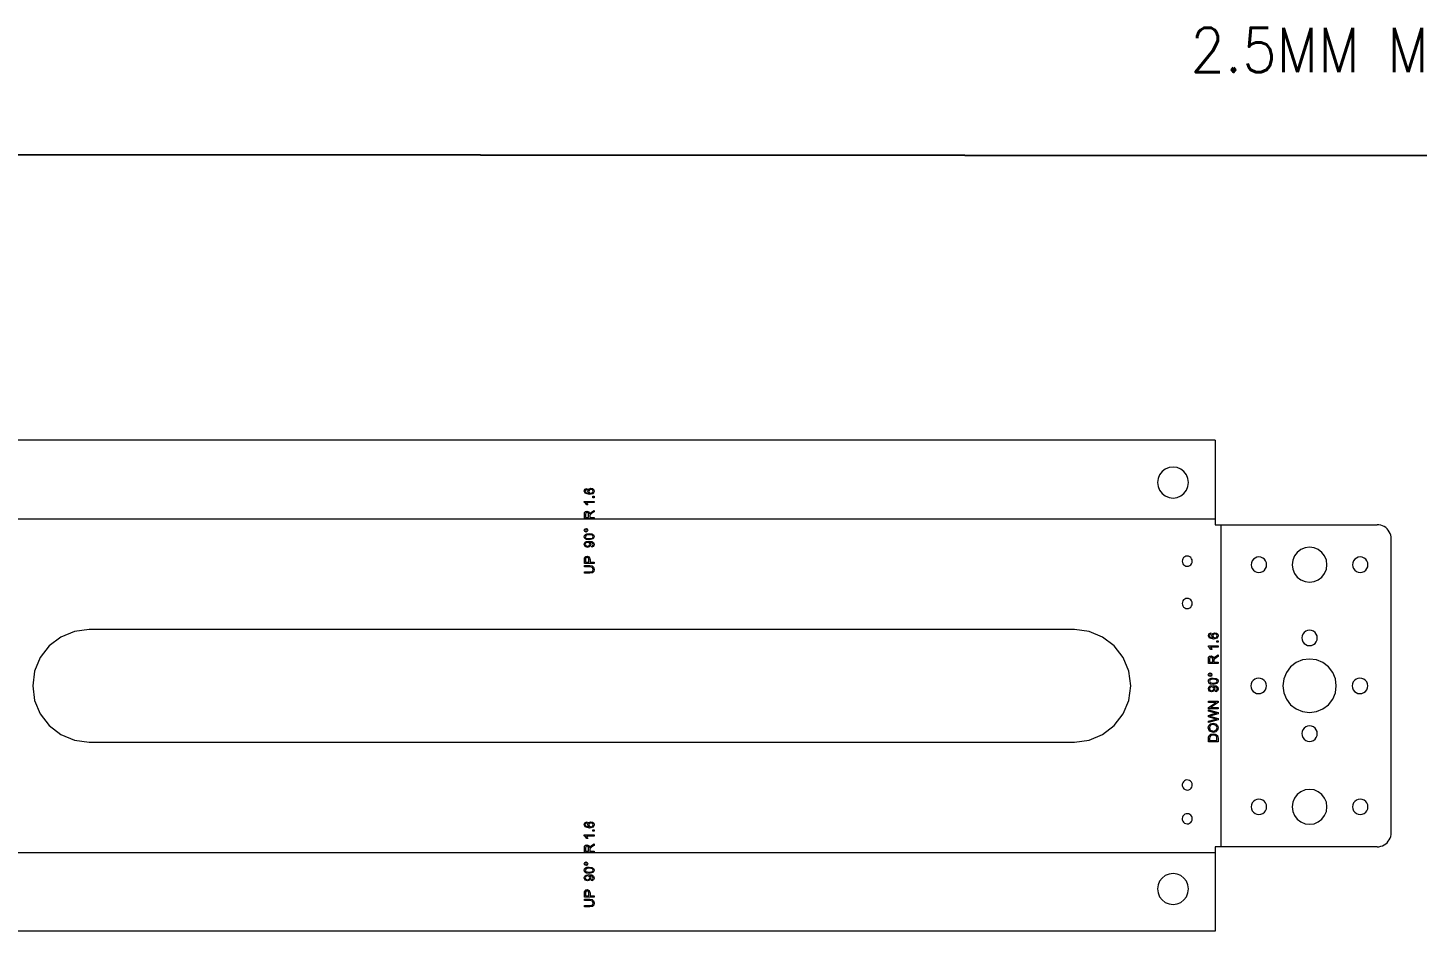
# Model space of a CAD drawing. Extents: x 0 to 2200, y 1000 to 1655.
# Drawn here: x 249.4 to 742.9, y 1324.1 to 1645 of the extents above; entities that cross this region are included whole.
import ezdxf

# ---------------------------------------------------------------- set-up
doc = ezdxf.new("R2010")
doc.units = 0
doc.layers.get('0').update_dxf_attribs({"linetype": 'CONTINUOUS', "lineweight": 25, "true_color": 0xffffff})
doc.layers.add('Layer0', color=7, linetype='BYLAYER', lineweight=5)
doc.styles.add('textstyle6', font='')
doc.styles.get('textstyle6').set_extended_font_data('Standard')

msp = doc.modelspace()

# ---------------------------------------------------------------- linework, layer by layer
msp.add_line((1438.68, 1599.21), (0, 1600))
at = {"layer": 'Layer0'}
for p, q in [((671.14, 1498.48), (221.14, 1498.48)), ((671.14, 1498.48), (671.14, 1470.54)), ((651.38, 1486.23), (650.83, 1484.9)), ((652.25, 1487.37), (651.38, 1486.23)), ((653.39, 1488.24), (652.25, 1487.37)), ((654.72, 1488.79), (653.39, 1488.24)), ((656.14, 1488.98), (654.72, 1488.79)), ((657.56, 1488.79), (656.14, 1488.98)), ((658.89, 1488.24), (657.56, 1488.79)), ((660.03, 1487.37), (658.89, 1488.24)), ((660.9, 1486.23), (660.03, 1487.37)), ((661.45, 1484.9), (660.9, 1486.23)), ((447.03, 1480.42), (447.26, 1481.09)), ((447.26, 1481.09), (447.89, 1481.4)), ((447.56, 1480.82), (447.38, 1480.4)), ((447.92, 1480.98), (447.56, 1480.82)), ((447.89, 1481.4), (447.92, 1480.98)), ((448.26, 1480.45), (448.57, 1481.16)), ((448.37, 1479.98), (448.26, 1480.45)), ((448.57, 1481.16), (449.37, 1481.46)), ((448.83, 1480.84), (448.63, 1480.36)), ((449.4, 1481.03), (448.83, 1480.84)), ((449.37, 1481.46), (449.97, 1481.32)), ((449.98, 1480.84), (449.4, 1481.03)), ((449.97, 1481.32), (450.4, 1480.94)), ((450.2, 1480.38), (449.98, 1480.84)), ((450.4, 1480.94), (450.55, 1480.38)), ((650.83, 1484.9), (650.64, 1483.48)), ((650.64, 1483.48), (650.83, 1482.06)), ((650.83, 1482.06), (651.38, 1480.73)), ((651.38, 1480.73), (652.25, 1479.59)), ((660.03, 1479.59), (660.9, 1480.73)), ((660.9, 1480.73), (661.45, 1482.06)), ((661.64, 1483.48), (661.45, 1484.9)), ((661.45, 1482.06), (661.64, 1483.48)), ((447.43, 1479.56), (447.03, 1480.42)), ((447.03, 1476.52), (447.03, 1476.79)), ((447.03, 1476.79), (450.49, 1476.79)), ((447.49, 1476.14), (447.03, 1476.52)), ((447.38, 1480.4), (447.49, 1480.04)), ((448.88, 1479.19), (447.43, 1479.56)), ((447.49, 1480.04), (447.92, 1479.73)), ((447.9, 1475.52), (447.49, 1476.14)), ((450.49, 1476.37), (447.8, 1476.37)), ((447.8, 1476.37), (448.09, 1475.97)), ((448.31, 1475.52), (447.9, 1475.52)), ((447.92, 1479.73), (448.71, 1479.61)), ((448.09, 1475.97), (448.31, 1475.52)), ((448.71, 1479.61), (448.37, 1479.98)), ((448.63, 1480.36), (448.83, 1479.87)), ((448.83, 1479.87), (449.37, 1479.68)), ((450.16, 1479.52), (448.88, 1479.19)), ((449.37, 1479.68), (449.79, 1479.77)), ((449.79, 1479.77), (450.1, 1480.03)), ((450.01, 1478.11), (450.01, 1478.59)), ((450.01, 1478.59), (450.49, 1478.59)), ((450.49, 1478.11), (450.01, 1478.11)), ((450.1, 1480.03), (450.2, 1480.38)), ((450.55, 1480.38), (450.16, 1479.52)), ((450.49, 1478.59), (450.49, 1478.11)), ((450.49, 1476.79), (450.49, 1476.37)), ((652.25, 1479.59), (653.39, 1478.72)), ((653.39, 1478.72), (654.72, 1478.17)), ((654.72, 1478.17), (656.14, 1477.98)), ((656.14, 1477.98), (657.56, 1478.17)), ((657.56, 1478.17), (658.89, 1478.72)), ((658.89, 1478.72), (660.03, 1479.59)), ((447.05, 1472.1), (447.14, 1472.8)), ((447.05, 1470.57), (447.05, 1472.1)), ((447.14, 1472.8), (447.47, 1473.18)), ((447.58, 1472.67), (447.43, 1472.11)), ((447.43, 1472.11), (447.43, 1471.03)), ((447.43, 1471.03), (448.57, 1471.03)), ((447.47, 1473.18), (447.99, 1473.32)), ((447.99, 1472.85), (447.58, 1472.67)), ((447.99, 1473.32), (448.6, 1473.08)), ((448.29, 1472.76), (447.99, 1472.85)), ((448.5, 1472.49), (448.29, 1472.76)), ((448.57, 1472), (448.5, 1472.49)), ((448.57, 1471.03), (448.57, 1472)), ((448.6, 1473.08), (448.92, 1472.35)), ((448.92, 1472.35), (449.09, 1472.63)), ((448.98, 1471.81), (448.96, 1471.55)), ((448.96, 1471.55), (448.96, 1471.03)), ((448.96, 1471.03), (450.49, 1471.03)), ((449.07, 1472.01), (448.98, 1471.81)), ((449.3, 1472.25), (449.07, 1472.01)), ((449.09, 1472.63), (449.55, 1473)), ((449.77, 1472.57), (449.3, 1472.25)), ((449.55, 1473), (450.49, 1473.6)), ((450.49, 1473.03), (449.77, 1472.57)), ((450.49, 1473.6), (450.49, 1473.03)), ((450.49, 1471.03), (450.49, 1470.57)), ((446.99, 1466.55), (447.18, 1467.01)), ((447.18, 1466.09), (446.99, 1466.55)), ((450.49, 1470.57), (447.05, 1470.57)), ((447.18, 1467.01), (447.64, 1467.2)), ((447.64, 1465.9), (447.18, 1466.09)), ((447.36, 1466.83), (447.24, 1466.55)), ((447.24, 1466.55), (447.36, 1466.27)), ((447.64, 1466.95), (447.36, 1466.83)), ((447.36, 1466.27), (447.64, 1466.15)), ((447.64, 1467.2), (448.1, 1467.01)), ((447.92, 1466.83), (447.64, 1466.95)), ((447.64, 1466.15), (447.92, 1466.27)), ((448.1, 1466.09), (447.64, 1465.9)), ((448.04, 1466.55), (447.92, 1466.83)), ((447.92, 1466.27), (448.04, 1466.55)), ((448.1, 1467.01), (448.29, 1466.55)), ((448.29, 1466.55), (448.1, 1466.09)), ((671.14, 1470.54), (671.14, 1468.5)), ((671.14, 1468.5), (673.18, 1468.5)), ((673.18, 1468.5), (728.62, 1468.5)), ((729.28, 1468.45), (728.62, 1468.5)), ((729.92, 1468.33), (729.28, 1468.45)), ((730.54, 1468.12), (729.92, 1468.33)), ((731.12, 1467.83), (730.54, 1468.12)), ((731.67, 1467.46), (731.12, 1467.83)), ((732.16, 1467.03), (731.67, 1467.46)), ((732.59, 1466.54), (732.16, 1467.03)), ((732.95, 1466), (732.59, 1466.54)), ((733.24, 1465.41), (732.95, 1466)), ((447.03, 1464.25), (447.14, 1464.73)), ((447.23, 1463.62), (447.03, 1464.25)), ((447.03, 1461.53), (447.21, 1462.15)), ((447.35, 1460.76), (447.03, 1461.53)), ((447.14, 1464.73), (447.47, 1465.08)), ((447.21, 1462.15), (447.73, 1462.57)), ((447.81, 1463.25), (447.23, 1463.62)), ((448.19, 1460.45), (447.35, 1460.76)), ((447.66, 1464.74), (447.38, 1464.24)), ((447.38, 1464.24), (447.63, 1463.78)), ((447.6, 1462.05), (447.38, 1461.58)), ((447.38, 1461.58), (447.61, 1461.09)), ((447.47, 1465.08), (447.98, 1465.29)), ((448.17, 1462.24), (447.6, 1462.05)), ((447.61, 1461.09), (448.21, 1460.88)), ((447.63, 1463.78), (448.79, 1463.56)), ((448.79, 1464.93), (447.66, 1464.74)), ((447.73, 1462.57), (448.7, 1462.71)), ((448.79, 1463.12), (447.81, 1463.25)), ((447.98, 1465.29), (448.79, 1465.37)), ((448.74, 1462.05), (448.17, 1462.24)), ((449.01, 1460.75), (448.19, 1460.45)), ((448.21, 1460.88), (448.74, 1461.08)), ((448.7, 1462.71), (449.75, 1462.57)), ((448.95, 1461.57), (448.74, 1462.05)), ((448.74, 1461.08), (448.95, 1461.57)), ((448.79, 1465.37), (449.77, 1465.24)), ((449.92, 1464.74), (448.79, 1464.93)), ((448.79, 1463.56), (449.92, 1463.76)), ((450.19, 1463.46), (448.79, 1463.12)), ((448.95, 1462.29), (448.87, 1462.29)), ((448.87, 1462.29), (449.2, 1461.94)), ((449.47, 1462.23), (448.95, 1462.29)), ((449.32, 1461.47), (449.01, 1460.75)), ((449.2, 1461.94), (449.32, 1461.47)), ((449.87, 1462.07), (449.47, 1462.23)), ((449.66, 1460.92), (450.07, 1461.12)), ((449.69, 1460.51), (449.66, 1460.92)), ((450.32, 1460.82), (449.69, 1460.51)), ((449.75, 1462.57), (450.34, 1462.14)), ((449.77, 1465.24), (450.34, 1464.87)), ((450.11, 1461.83), (449.87, 1462.07)), ((450.2, 1464.25), (449.92, 1464.74)), ((449.92, 1463.76), (450.2, 1464.25)), ((450.07, 1461.12), (450.2, 1461.49)), ((450.2, 1461.49), (450.11, 1461.83)), ((450.55, 1464.25), (450.19, 1463.46)), ((450.55, 1461.48), (450.32, 1460.82)), ((450.34, 1464.87), (450.55, 1464.25)), ((450.34, 1462.14), (450.55, 1461.48)), ((733.45, 1464.79), (733.24, 1465.41)), ((733.58, 1464.15), (733.45, 1464.79)), ((733.62, 1463.5), (733.58, 1464.15)), ((733.62, 1359.1), (733.62, 1463.5)), ((447.05, 1456.04), (447.08, 1456.57)), ((447.05, 1454.74), (447.05, 1456.04)), ((447.08, 1456.57), (447.24, 1456.99)), ((447.24, 1456.99), (447.57, 1457.27)), ((447.48, 1456.5), (447.45, 1456.08)), ((447.45, 1456.08), (447.45, 1455.2)), ((447.69, 1456.79), (447.48, 1456.5)), ((447.57, 1457.27), (448.04, 1457.37)), ((448.06, 1456.9), (447.69, 1456.79)), ((448.04, 1457.37), (448.79, 1457.09)), ((448.52, 1456.72), (448.06, 1456.9)), ((448.68, 1456.09), (448.52, 1456.72)), ((448.68, 1455.2), (448.68, 1456.09)), ((448.79, 1457.09), (449.09, 1456.08)), ((449.09, 1456.08), (449.09, 1455.2)), ((659.44, 1456), (659.38, 1455.54)), ((659.62, 1456.44), (659.44, 1456)), ((659.91, 1456.81), (659.62, 1456.44)), ((660.28, 1457.1), (659.91, 1456.81)), ((660.72, 1457.28), (660.28, 1457.1)), ((661.18, 1457.34), (660.72, 1457.28)), ((661.65, 1457.28), (661.18, 1457.34)), ((662.08, 1457.1), (661.65, 1457.28)), ((662.45, 1456.81), (662.08, 1457.1)), ((662.74, 1456.44), (662.45, 1456.81)), ((662.92, 1456), (662.74, 1456.44)), ((662.98, 1455.54), (662.92, 1456)), ((684.68, 1456.24), (684.24, 1455.67)), ((685.25, 1456.68), (684.68, 1456.24)), ((685.91, 1456.95), (685.25, 1456.68)), ((686.62, 1457.05), (685.91, 1456.95)), ((687.34, 1456.95), (686.62, 1457.05)), ((688, 1456.68), (687.34, 1456.95)), ((688.57, 1456.24), (688, 1456.68)), ((689.01, 1455.67), (688.57, 1456.24)), ((698.64, 1455.9), (698.42, 1454.3)), ((699.25, 1457.4), (698.64, 1455.9)), ((700.24, 1458.68), (699.25, 1457.4)), ((701.52, 1459.67), (700.24, 1458.68)), ((703.02, 1460.28), (701.52, 1459.67)), ((704.62, 1460.5), (703.02, 1460.28)), ((706.23, 1460.28), (704.62, 1460.5)), ((707.72, 1459.67), (706.23, 1460.28)), ((709.01, 1458.68), (707.72, 1459.67)), ((709.99, 1457.4), (709.01, 1458.68)), ((710.61, 1455.9), (709.99, 1457.4)), ((710.82, 1454.3), (710.61, 1455.9)), ((720.68, 1456.24), (720.24, 1455.67)), ((721.25, 1456.68), (720.68, 1456.24)), ((721.91, 1456.95), (721.25, 1456.68)), ((722.62, 1457.05), (721.91, 1456.95)), ((723.34, 1456.95), (722.62, 1457.05)), ((724, 1456.68), (723.34, 1456.95)), ((724.57, 1456.24), (724, 1456.68)), ((725.01, 1455.67), (724.57, 1456.24)), ((450.49, 1454.74), (447.05, 1454.74)), ((447.05, 1453.53), (447.05, 1453.99)), ((447.05, 1453.99), (449.04, 1453.99)), ((449.03, 1453.53), (447.05, 1453.53)), ((447.05, 1451.28), (447.05, 1451.73)), ((447.05, 1451.73), (449.03, 1451.73)), ((449.04, 1451.28), (447.05, 1451.28)), ((447.45, 1455.2), (448.68, 1455.2)), ((449.91, 1453.32), (449.03, 1453.53)), ((449.03, 1451.73), (449.69, 1451.82)), ((449.04, 1453.99), (449.86, 1453.87)), ((449.9, 1451.41), (449.04, 1451.28)), ((449.09, 1455.2), (450.49, 1455.2)), ((449.69, 1451.82), (450.02, 1452.1)), ((449.86, 1453.87), (450.36, 1453.44)), ((450.38, 1451.85), (449.9, 1451.41)), ((450.14, 1452.6), (449.91, 1453.32)), ((450.02, 1452.1), (450.14, 1452.6)), ((450.36, 1453.44), (450.55, 1452.64)), ((450.55, 1452.64), (450.38, 1451.85)), ((450.49, 1455.2), (450.49, 1454.74)), ((659.38, 1455.54), (659.44, 1455.07)), ((659.44, 1455.07), (659.62, 1454.64)), ((659.62, 1454.64), (659.91, 1454.27)), ((659.91, 1454.27), (660.28, 1453.98)), ((660.28, 1453.98), (660.72, 1453.8)), ((660.72, 1453.8), (661.18, 1453.74)), ((661.18, 1453.74), (661.65, 1453.8)), ((661.65, 1453.8), (662.08, 1453.98)), ((662.08, 1453.98), (662.45, 1454.27)), ((662.45, 1454.27), (662.74, 1454.64)), ((662.74, 1454.64), (662.92, 1455.07)), ((662.92, 1455.07), (662.98, 1455.54)), ((683.97, 1455.01), (683.87, 1454.3)), ((683.87, 1454.3), (683.97, 1453.58)), ((684.24, 1455.67), (683.97, 1455.01)), ((683.97, 1453.58), (684.24, 1452.92)), ((684.24, 1452.92), (684.68, 1452.35)), ((684.68, 1452.35), (685.25, 1451.91)), ((685.25, 1451.91), (685.91, 1451.64)), ((685.91, 1451.64), (686.62, 1451.55)), ((686.62, 1451.55), (687.34, 1451.64)), ((687.34, 1451.64), (688, 1451.91)), ((688, 1451.91), (688.57, 1452.35)), ((688.57, 1452.35), (689.01, 1452.92)), ((689.28, 1455.01), (689.01, 1455.67)), ((689.01, 1452.92), (689.28, 1453.58)), ((689.37, 1454.3), (689.28, 1455.01)), ((689.28, 1453.58), (689.37, 1454.3)), ((698.42, 1454.3), (698.64, 1452.69)), ((698.64, 1452.69), (699.25, 1451.2)), ((699.25, 1451.2), (700.24, 1449.91)), ((709.01, 1449.91), (709.99, 1451.2)), ((709.99, 1451.2), (710.61, 1452.69)), ((710.61, 1452.69), (710.82, 1454.3)), ((719.97, 1455.01), (719.87, 1454.3)), ((719.87, 1454.3), (719.97, 1453.58)), ((720.24, 1455.67), (719.97, 1455.01)), ((719.97, 1453.58), (720.24, 1452.92)), ((720.24, 1452.92), (720.68, 1452.35)), ((720.68, 1452.35), (721.25, 1451.91)), ((721.25, 1451.91), (721.91, 1451.64)), ((721.91, 1451.64), (722.62, 1451.55)), ((722.62, 1451.55), (723.34, 1451.64)), ((723.34, 1451.64), (724, 1451.91)), ((724, 1451.91), (724.57, 1452.35)), ((724.57, 1452.35), (725.01, 1452.92)), ((725.28, 1455.01), (725.01, 1455.67)), ((725.01, 1452.92), (725.28, 1453.58)), ((725.37, 1454.3), (725.28, 1455.01)), ((725.28, 1453.58), (725.37, 1454.3)), ((700.24, 1449.91), (701.52, 1448.93)), ((701.52, 1448.93), (703.02, 1448.31)), ((703.02, 1448.31), (704.62, 1448.1)), ((704.62, 1448.1), (706.23, 1448.31)), ((706.23, 1448.31), (707.72, 1448.93)), ((707.72, 1448.93), (709.01, 1449.91)), ((659.44, 1441), (659.38, 1440.54)), ((659.62, 1441.44), (659.44, 1441)), ((659.91, 1441.81), (659.62, 1441.44)), ((660.28, 1442.1), (659.91, 1441.81)), ((660.72, 1442.28), (660.28, 1442.1)), ((661.18, 1442.34), (660.72, 1442.28)), ((661.65, 1442.28), (661.18, 1442.34)), ((662.08, 1442.1), (661.65, 1442.28)), ((662.45, 1441.81), (662.08, 1442.1)), ((662.74, 1441.44), (662.45, 1441.81)), ((662.92, 1441), (662.74, 1441.44)), ((662.98, 1440.54), (662.92, 1441)), ((659.38, 1440.54), (659.44, 1440.07)), ((659.44, 1440.07), (659.62, 1439.64)), ((659.62, 1439.64), (659.91, 1439.27)), ((659.91, 1439.27), (660.28, 1438.98)), ((660.28, 1438.98), (660.72, 1438.8)), ((660.72, 1438.8), (661.18, 1438.74)), ((661.18, 1438.74), (661.65, 1438.8)), ((661.65, 1438.8), (662.08, 1438.98)), ((662.08, 1438.98), (662.45, 1439.27)), ((662.45, 1439.27), (662.74, 1439.64)), ((662.74, 1439.64), (662.92, 1440.07)), ((662.92, 1440.07), (662.98, 1440.54)), ((271.14, 1431.3), (265.96, 1430.61)), ((621.14, 1431.3), (271.14, 1431.3)), ((626.32, 1430.61), (621.14, 1431.3)), ((261.14, 1428.62), (257, 1425.44)), ((265.96, 1430.61), (261.14, 1428.62)), ((631.14, 1428.62), (626.32, 1430.61)), ((635.28, 1425.44), (631.14, 1428.62)), ((668.68, 1429.09), (668.91, 1429.75)), ((669.08, 1428.22), (668.68, 1429.09)), ((668.91, 1429.75), (669.54, 1430.06)), ((669.21, 1429.48), (669.03, 1429.06)), ((669.03, 1429.06), (669.14, 1428.71)), ((670.53, 1427.85), (669.08, 1428.22)), ((669.14, 1428.71), (669.57, 1428.39)), ((669.57, 1429.64), (669.21, 1429.48)), ((669.54, 1430.06), (669.57, 1429.64)), ((669.57, 1428.39), (670.36, 1428.27)), ((669.91, 1429.11), (670.22, 1429.83)), ((670.02, 1428.64), (669.91, 1429.11)), ((670.36, 1428.27), (670.02, 1428.64)), ((670.22, 1429.83), (671.02, 1430.12)), ((670.48, 1429.5), (670.28, 1429.02)), ((670.28, 1429.02), (670.48, 1428.54)), ((671.05, 1429.69), (670.48, 1429.5)), ((670.48, 1428.54), (671.02, 1428.34)), ((671.81, 1428.18), (670.53, 1427.85)), ((671.02, 1430.12), (671.62, 1429.98)), ((671.02, 1428.34), (671.44, 1428.43)), ((671.63, 1429.5), (671.05, 1429.69)), ((671.44, 1428.43), (671.75, 1428.69)), ((671.62, 1429.98), (672.05, 1429.6)), ((671.85, 1429.04), (671.63, 1429.5)), ((671.66, 1426.77), (671.66, 1427.25)), ((671.66, 1427.25), (672.14, 1427.25)), ((672.14, 1426.77), (671.66, 1426.77)), ((671.75, 1428.69), (671.85, 1429.04)), ((672.2, 1429.05), (671.81, 1428.18)), ((672.05, 1429.6), (672.2, 1429.05)), ((672.14, 1427.25), (672.14, 1426.77)), ((701.97, 1429.01), (701.87, 1428.3)), ((701.87, 1428.3), (701.97, 1427.58)), ((702.24, 1429.67), (701.97, 1429.01)), ((701.97, 1427.58), (702.24, 1426.92)), ((702.68, 1430.24), (702.24, 1429.67)), ((702.24, 1426.92), (702.68, 1426.35)), ((703.25, 1430.68), (702.68, 1430.24)), ((702.68, 1426.35), (703.25, 1425.91)), ((703.91, 1430.95), (703.25, 1430.68)), ((704.62, 1431.05), (703.91, 1430.95)), ((705.34, 1430.95), (704.62, 1431.05)), ((706, 1430.68), (705.34, 1430.95)), ((706.57, 1430.24), (706, 1430.68)), ((706, 1425.91), (706.57, 1426.35)), ((707.01, 1429.67), (706.57, 1430.24)), ((706.57, 1426.35), (707.01, 1426.92)), ((707.28, 1429.01), (707.01, 1429.67)), ((707.01, 1426.92), (707.28, 1427.58)), ((707.37, 1428.3), (707.28, 1429.01)), ((707.28, 1427.58), (707.37, 1428.3)), ((253.82, 1421.3), (251.82, 1416.47)), ((257, 1425.44), (253.82, 1421.3)), ((638.46, 1421.3), (635.28, 1425.44)), ((640.46, 1416.47), (638.46, 1421.3)), ((668.68, 1425.18), (668.68, 1425.45)), ((668.68, 1425.45), (672.14, 1425.45)), ((669.14, 1424.8), (668.68, 1425.18)), ((668.7, 1420.76), (668.79, 1421.46)), ((668.79, 1421.46), (669.12, 1421.84)), ((669.23, 1421.34), (669.08, 1420.78)), ((669.12, 1421.84), (669.64, 1421.98)), ((669.55, 1424.18), (669.14, 1424.8)), ((669.64, 1421.51), (669.23, 1421.34)), ((672.14, 1425.03), (669.45, 1425.03)), ((669.45, 1425.03), (669.74, 1424.63)), ((669.96, 1424.18), (669.55, 1424.18)), ((669.64, 1421.98), (670.25, 1421.74)), ((669.95, 1421.42), (669.64, 1421.51)), ((669.74, 1424.63), (669.96, 1424.18)), ((670.15, 1421.15), (669.95, 1421.42)), ((670.25, 1421.74), (670.57, 1421.01)), ((670.57, 1421.01), (670.74, 1421.29)), ((670.74, 1421.29), (671.2, 1421.67)), ((671.42, 1421.24), (670.95, 1420.91)), ((671.2, 1421.67), (672.14, 1422.26)), ((672.14, 1421.69), (671.42, 1421.24)), ((672.14, 1425.45), (672.14, 1425.03)), ((672.14, 1422.26), (672.14, 1421.69)), ((703.25, 1425.91), (703.91, 1425.64)), ((703.91, 1425.64), (704.62, 1425.55)), ((704.62, 1425.55), (705.34, 1425.64)), ((705.34, 1425.64), (706, 1425.91)), ((251.82, 1416.47), (251.14, 1411.3)), ((641.14, 1411.3), (640.46, 1416.47)), ((668.7, 1419.23), (668.7, 1420.76)), ((672.14, 1419.23), (668.7, 1419.23)), ((669.08, 1420.78), (669.08, 1419.69)), ((669.08, 1419.69), (670.22, 1419.69)), ((670.22, 1420.67), (670.15, 1421.15)), ((670.22, 1419.69), (670.22, 1420.67)), ((670.63, 1420.47), (670.61, 1420.21)), ((670.61, 1420.21), (670.61, 1419.69)), ((670.61, 1419.69), (672.14, 1419.69)), ((670.72, 1420.68), (670.63, 1420.47)), ((670.95, 1420.91), (670.72, 1420.68)), ((672.14, 1419.69), (672.14, 1419.23)), ((697.91, 1418.01), (696.4, 1416.05)), ((699.87, 1419.52), (697.91, 1418.01)), ((702.17, 1420.47), (699.87, 1419.52)), ((704.62, 1420.8), (702.17, 1420.47)), ((707.08, 1420.47), (704.62, 1420.8)), ((709.37, 1419.52), (707.08, 1420.47)), ((711.34, 1418.01), (709.37, 1419.52)), ((712.85, 1416.05), (711.34, 1418.01)), ((668.64, 1415.21), (668.83, 1415.67)), ((668.83, 1414.75), (668.64, 1415.21)), ((668.68, 1412.91), (668.79, 1413.39)), ((668.89, 1412.28), (668.68, 1412.91)), ((668.79, 1413.39), (669.12, 1413.74)), ((668.83, 1415.67), (669.29, 1415.86)), ((669.29, 1414.56), (668.83, 1414.75)), ((669.01, 1415.49), (668.89, 1415.21)), ((668.89, 1415.21), (669.01, 1414.93)), ((669.46, 1411.91), (668.89, 1412.28)), ((669.29, 1415.61), (669.01, 1415.49)), ((669.01, 1414.93), (669.29, 1414.82)), ((669.31, 1413.4), (669.03, 1412.9)), ((669.03, 1412.9), (669.28, 1412.44)), ((669.12, 1413.74), (669.63, 1413.95)), ((669.28, 1412.44), (670.44, 1412.22)), ((669.29, 1415.86), (669.75, 1415.67)), ((669.57, 1415.49), (669.29, 1415.61)), ((669.29, 1414.82), (669.57, 1414.93)), ((669.75, 1414.75), (669.29, 1414.56)), ((670.44, 1413.59), (669.31, 1413.4)), ((669.38, 1411.23), (670.35, 1411.37)), ((670.44, 1411.78), (669.46, 1411.91)), ((669.69, 1415.21), (669.57, 1415.49)), ((669.57, 1414.93), (669.69, 1415.21)), ((669.63, 1413.95), (670.44, 1414.03)), ((669.75, 1415.67), (669.94, 1415.21)), ((669.94, 1415.21), (669.75, 1414.75)), ((670.35, 1411.37), (671.4, 1411.23)), ((670.44, 1414.03), (671.42, 1413.9)), ((671.57, 1413.4), (670.44, 1413.59)), ((670.44, 1412.22), (671.57, 1412.42)), ((671.84, 1412.13), (670.44, 1411.78)), ((671.42, 1413.9), (671.99, 1413.53)), ((671.85, 1412.91), (671.57, 1413.4)), ((671.57, 1412.42), (671.85, 1412.91)), ((672.2, 1412.91), (671.84, 1412.13)), ((671.99, 1413.53), (672.2, 1412.91)), ((683.88, 1411.97), (683.78, 1411.26)), ((684.15, 1412.64), (683.88, 1411.97)), ((684.59, 1413.21), (684.15, 1412.64)), ((685.16, 1413.64), (684.59, 1413.21)), ((685.82, 1413.92), (685.16, 1413.64)), ((686.53, 1414.01), (685.82, 1413.92)), ((687.25, 1413.92), (686.53, 1414.01)), ((687.91, 1413.64), (687.25, 1413.92)), ((688.48, 1413.21), (687.91, 1413.64)), ((688.92, 1412.64), (688.48, 1413.21)), ((689.19, 1411.97), (688.92, 1412.64)), ((689.28, 1411.26), (689.19, 1411.97)), ((695.45, 1413.75), (695.12, 1411.3)), ((696.4, 1416.05), (695.45, 1413.75)), ((713.8, 1413.75), (712.85, 1416.05)), ((714.12, 1411.3), (713.8, 1413.75)), ((719.88, 1411.97), (719.78, 1411.26)), ((720.15, 1412.64), (719.88, 1411.97)), ((720.59, 1413.21), (720.15, 1412.64)), ((721.16, 1413.64), (720.59, 1413.21)), ((721.82, 1413.92), (721.16, 1413.64)), ((722.53, 1414.01), (721.82, 1413.92)), ((723.25, 1413.92), (722.53, 1414.01)), ((723.91, 1413.64), (723.25, 1413.92)), ((724.48, 1413.21), (723.91, 1413.64)), ((724.92, 1412.64), (724.48, 1413.21)), ((725.19, 1411.97), (724.92, 1412.64)), ((725.28, 1411.26), (725.19, 1411.97)), ((251.14, 1411.3), (251.82, 1406.12)), ((640.46, 1406.12), (641.14, 1411.3)), ((668.68, 1410.19), (668.86, 1410.81)), ((669, 1409.42), (668.68, 1410.19)), ((668.86, 1410.81), (669.38, 1411.23)), ((669.85, 1409.11), (669, 1409.42)), ((669.25, 1410.71), (669.03, 1410.24)), ((669.03, 1410.24), (669.26, 1409.75)), ((669.82, 1410.9), (669.25, 1410.71)), ((669.26, 1409.75), (669.86, 1409.55)), ((670.39, 1410.72), (669.82, 1410.9)), ((670.66, 1409.41), (669.85, 1409.11)), ((669.86, 1409.55), (670.39, 1409.74)), ((670.6, 1410.23), (670.39, 1410.72)), ((670.39, 1409.74), (670.6, 1410.23)), ((670.6, 1410.95), (670.52, 1410.95)), ((670.52, 1410.95), (670.85, 1410.61)), ((671.12, 1410.89), (670.6, 1410.95)), ((670.97, 1410.13), (670.66, 1409.41)), ((670.85, 1410.61), (670.97, 1410.13)), ((671.52, 1410.73), (671.12, 1410.89)), ((671.31, 1409.58), (671.72, 1409.78)), ((671.34, 1409.17), (671.31, 1409.58)), ((671.97, 1409.48), (671.34, 1409.17)), ((671.4, 1411.23), (671.99, 1410.8)), ((671.76, 1410.49), (671.52, 1410.73)), ((671.72, 1409.78), (671.85, 1410.15)), ((671.85, 1410.15), (671.76, 1410.49)), ((672.2, 1410.14), (671.97, 1409.48)), ((671.99, 1410.8), (672.2, 1410.14)), ((683.78, 1411.26), (683.88, 1410.55)), ((683.88, 1410.55), (684.15, 1409.89)), ((684.15, 1409.89), (684.59, 1409.32)), ((684.59, 1409.32), (685.16, 1408.88)), ((685.16, 1408.88), (685.82, 1408.61)), ((685.82, 1408.61), (686.53, 1408.51)), ((686.53, 1408.51), (687.25, 1408.61)), ((687.25, 1408.61), (687.91, 1408.88)), ((687.91, 1408.88), (688.48, 1409.32)), ((688.48, 1409.32), (688.92, 1409.89)), ((688.92, 1409.89), (689.19, 1410.55)), ((689.19, 1410.55), (689.28, 1411.26)), ((695.12, 1411.3), (695.45, 1408.84)), ((695.45, 1408.84), (696.4, 1406.55)), ((696.4, 1406.55), (697.91, 1404.58)), ((711.34, 1404.58), (712.85, 1406.55)), ((712.85, 1406.55), (713.8, 1408.84)), ((713.8, 1408.84), (714.12, 1411.3)), ((719.78, 1411.26), (719.88, 1410.55)), ((719.88, 1410.55), (720.15, 1409.89)), ((720.15, 1409.89), (720.59, 1409.32)), ((720.59, 1409.32), (721.16, 1408.88)), ((721.16, 1408.88), (721.82, 1408.61)), ((721.82, 1408.61), (722.53, 1408.51)), ((722.53, 1408.51), (723.25, 1408.61)), ((723.25, 1408.61), (723.91, 1408.88)), ((723.91, 1408.88), (724.48, 1409.32)), ((724.48, 1409.32), (724.92, 1409.89)), ((724.92, 1409.89), (725.19, 1410.55)), ((725.19, 1410.55), (725.28, 1411.26)), ((251.82, 1406.12), (253.82, 1401.3)), ((638.46, 1401.3), (640.46, 1406.12)), ((668.7, 1405.41), (668.7, 1405.85)), ((668.7, 1405.85), (672.14, 1405.85)), ((668.7, 1403.6), (671.4, 1405.41)), ((671.4, 1405.41), (668.7, 1405.41)), ((668.7, 1403.13), (668.7, 1403.6)), ((672.14, 1403.13), (668.7, 1403.13)), ((668.7, 1402.26), (668.7, 1402.71)), ((668.7, 1402.71), (672.14, 1401.77)), ((670.91, 1401.72), (668.7, 1402.26)), ((672.14, 1405.38), (669.43, 1403.57)), ((669.43, 1403.57), (672.14, 1403.57)), ((670.44, 1401.28), (671.66, 1401.55)), ((671.66, 1401.55), (670.91, 1401.72)), ((672.14, 1405.85), (672.14, 1405.38)), ((672.14, 1403.57), (672.14, 1403.13)), ((672.14, 1401.77), (672.14, 1401.33)), ((697.91, 1404.58), (699.87, 1403.07)), ((699.87, 1403.07), (702.17, 1402.12)), ((702.17, 1402.12), (704.62, 1401.8)), ((704.62, 1401.8), (707.08, 1402.12)), ((707.08, 1402.12), (709.37, 1403.07)), ((709.37, 1403.07), (711.34, 1404.58)), ((253.82, 1401.3), (257, 1397.15)), ((257, 1397.15), (261.14, 1393.98)), ((631.14, 1393.98), (635.28, 1397.15)), ((635.28, 1397.15), (638.46, 1401.3)), ((668.64, 1396.37), (668.86, 1397.23)), ((668.7, 1400.78), (670.44, 1401.28)), ((668.7, 1400.24), (668.7, 1400.78)), ((671.02, 1399.58), (668.7, 1400.24)), ((668.7, 1398.76), (670.95, 1399.28)), ((672.14, 1399.2), (668.7, 1398.29)), ((668.7, 1398.29), (668.7, 1398.76)), ((668.86, 1397.23), (669.5, 1397.81)), ((669.2, 1396.99), (669.03, 1396.37)), ((669.52, 1400.61), (669.11, 1400.5)), ((669.11, 1400.5), (669.52, 1400.4)), ((669.69, 1397.4), (669.2, 1396.99)), ((669.5, 1397.81), (670.42, 1398.01)), ((672.14, 1401.33), (669.52, 1400.61)), ((669.52, 1400.4), (672.14, 1399.67)), ((670.42, 1397.55), (669.69, 1397.4)), ((670.42, 1398.01), (671.36, 1397.8)), ((671.45, 1397.21), (670.42, 1397.55)), ((670.95, 1399.28), (671.66, 1399.43)), ((671.66, 1399.43), (671.02, 1399.58)), ((671.36, 1397.8), (671.98, 1397.21)), ((671.81, 1396.37), (671.45, 1397.21)), ((671.98, 1397.21), (672.2, 1396.37)), ((672.14, 1399.67), (672.14, 1399.2)), ((703.25, 1396.68), (702.68, 1396.24)), ((703.91, 1396.95), (703.25, 1396.68)), ((704.62, 1397.05), (703.91, 1396.95)), ((705.34, 1396.95), (704.62, 1397.05)), ((706, 1396.68), (705.34, 1396.95)), ((706.57, 1396.24), (706, 1396.68)), ((261.14, 1393.98), (265.96, 1391.98)), ((265.96, 1391.98), (271.14, 1391.3)), ((621.14, 1391.3), (626.32, 1391.98)), ((626.32, 1391.98), (631.14, 1393.98)), ((669.12, 1395.18), (668.64, 1396.37)), ((668.7, 1392.58), (668.75, 1393.19)), ((668.7, 1391.39), (668.7, 1392.58)), ((668.75, 1393.19), (668.99, 1393.69)), ((668.99, 1393.69), (669.58, 1394.1)), ((669.03, 1396.37), (669.36, 1395.54)), ((669.17, 1393.16), (669.1, 1392.57)), ((669.1, 1392.57), (669.1, 1391.85)), ((669.1, 1391.85), (671.73, 1391.85)), ((670.46, 1394.72), (669.12, 1395.18)), ((669.56, 1393.59), (669.17, 1393.16)), ((669.36, 1395.54), (670.47, 1395.19)), ((670.39, 1393.77), (669.56, 1393.59)), ((669.58, 1394.1), (670.4, 1394.24)), ((671.06, 1393.68), (670.39, 1393.77)), ((670.4, 1394.24), (671.09, 1394.14)), ((671.32, 1394.92), (670.46, 1394.72)), ((670.47, 1395.19), (671.45, 1395.53)), ((671.49, 1393.42), (671.06, 1393.68)), ((671.09, 1394.14), (671.6, 1393.91)), ((671.96, 1395.5), (671.32, 1394.92)), ((671.45, 1395.53), (671.81, 1396.37)), ((671.67, 1393.11), (671.49, 1393.42)), ((671.6, 1393.91), (671.91, 1393.6)), ((671.73, 1392.58), (671.67, 1393.11)), ((671.73, 1391.85), (671.73, 1392.58)), ((671.91, 1393.6), (672.08, 1393.19)), ((672.2, 1396.37), (671.96, 1395.5)), ((672.08, 1393.19), (672.14, 1392.63)), ((672.14, 1392.63), (672.14, 1391.39)), ((701.97, 1395.01), (701.87, 1394.3)), ((701.87, 1394.3), (701.97, 1393.58)), ((702.24, 1395.67), (701.97, 1395.01)), ((701.97, 1393.58), (702.24, 1392.92)), ((702.68, 1396.24), (702.24, 1395.67)), ((702.24, 1392.92), (702.68, 1392.35)), ((702.68, 1392.35), (703.25, 1391.91)), ((703.25, 1391.91), (703.91, 1391.64)), ((703.91, 1391.64), (704.62, 1391.55)), ((704.62, 1391.55), (705.34, 1391.64)), ((705.34, 1391.64), (706, 1391.91)), ((706, 1391.91), (706.57, 1392.35)), ((707.01, 1395.67), (706.57, 1396.24)), ((706.57, 1392.35), (707.01, 1392.92)), ((707.28, 1395.01), (707.01, 1395.67)), ((707.01, 1392.92), (707.28, 1393.58)), ((707.37, 1394.3), (707.28, 1395.01)), ((707.28, 1393.58), (707.37, 1394.3)), ((271.14, 1391.3), (621.14, 1391.3)), ((672.14, 1391.39), (668.7, 1391.39)), ((659.56, 1376.84), (659.42, 1376.4)), ((659.82, 1377.23), (659.56, 1376.84)), ((660.17, 1377.55), (659.82, 1377.23)), ((660.59, 1377.76), (660.17, 1377.55)), ((661.06, 1377.85), (660.59, 1377.76)), ((661.52, 1377.82), (661.06, 1377.85)), ((661.97, 1377.67), (661.52, 1377.82)), ((662.36, 1377.41), (661.97, 1377.67)), ((662.67, 1377.06), (662.36, 1377.41)), ((662.88, 1376.64), (662.67, 1377.06)), ((659.42, 1376.4), (659.39, 1375.93)), ((659.39, 1375.93), (659.48, 1375.47)), ((659.48, 1375.47), (659.69, 1375.05)), ((659.69, 1375.05), (660, 1374.69)), ((660, 1374.69), (660.39, 1374.44)), ((660.39, 1374.44), (660.84, 1374.29)), ((660.84, 1374.29), (661.31, 1374.26)), ((661.31, 1374.26), (661.77, 1374.35)), ((661.77, 1374.35), (662.19, 1374.56)), ((662.19, 1374.56), (662.54, 1374.87)), ((662.54, 1374.87), (662.8, 1375.27)), ((662.8, 1375.27), (662.95, 1375.71)), ((662.98, 1376.18), (662.88, 1376.64)), ((662.95, 1375.71), (662.98, 1376.18)), ((700.24, 1372.68), (699.25, 1371.4)), ((701.52, 1373.67), (700.24, 1372.68)), ((703.02, 1374.28), (701.52, 1373.67)), ((704.62, 1374.5), (703.02, 1374.28)), ((706.23, 1374.28), (704.62, 1374.5)), ((707.72, 1373.67), (706.23, 1374.28)), ((709.01, 1372.68), (707.72, 1373.67)), ((709.99, 1371.4), (709.01, 1372.68)), ((683.97, 1369.01), (683.87, 1368.3)), ((683.87, 1368.3), (683.97, 1367.58)), ((684.24, 1369.67), (683.97, 1369.01)), ((683.97, 1367.58), (684.24, 1366.92)), ((684.68, 1370.24), (684.24, 1369.67)), ((685.25, 1370.68), (684.68, 1370.24)), ((685.91, 1370.95), (685.25, 1370.68)), ((686.62, 1371.05), (685.91, 1370.95)), ((687.34, 1370.95), (686.62, 1371.05)), ((688, 1370.68), (687.34, 1370.95)), ((688.57, 1370.24), (688, 1370.68)), ((689.01, 1369.67), (688.57, 1370.24)), ((689.28, 1369.01), (689.01, 1369.67)), ((689.01, 1366.92), (689.28, 1367.58)), ((689.37, 1368.3), (689.28, 1369.01)), ((689.28, 1367.58), (689.37, 1368.3)), ((698.64, 1369.9), (698.42, 1368.3)), ((698.42, 1368.3), (698.64, 1366.69)), ((699.25, 1371.4), (698.64, 1369.9)), ((710.61, 1369.9), (709.99, 1371.4)), ((710.82, 1368.3), (710.61, 1369.9)), ((710.61, 1366.69), (710.82, 1368.3)), ((719.97, 1369.01), (719.87, 1368.3)), ((719.87, 1368.3), (719.97, 1367.58)), ((720.24, 1369.67), (719.97, 1369.01)), ((719.97, 1367.58), (720.24, 1366.92)), ((720.68, 1370.24), (720.24, 1369.67)), ((721.25, 1370.68), (720.68, 1370.24)), ((721.91, 1370.95), (721.25, 1370.68)), ((722.62, 1371.05), (721.91, 1370.95)), ((723.34, 1370.95), (722.62, 1371.05)), ((724, 1370.68), (723.34, 1370.95)), ((724.57, 1370.24), (724, 1370.68)), ((725.01, 1369.67), (724.57, 1370.24)), ((725.28, 1369.01), (725.01, 1369.67)), ((725.01, 1366.92), (725.28, 1367.58)), ((725.37, 1368.3), (725.28, 1369.01)), ((725.28, 1367.58), (725.37, 1368.3)), ((447.03, 1361.94), (447.26, 1362.61)), ((447.26, 1362.61), (447.89, 1362.92)), ((447.56, 1362.34), (447.38, 1361.91)), ((447.92, 1362.5), (447.56, 1362.34)), ((447.89, 1362.92), (447.92, 1362.5)), ((448.26, 1361.96), (448.57, 1362.68)), ((448.57, 1362.68), (449.37, 1362.98)), ((448.83, 1362.36), (448.63, 1361.88)), ((449.4, 1362.55), (448.83, 1362.36)), ((449.37, 1362.98), (449.97, 1362.84)), ((449.98, 1362.35), (449.4, 1362.55)), ((449.97, 1362.84), (450.4, 1362.45)), ((450.2, 1361.89), (449.98, 1362.35)), ((450.4, 1362.45), (450.55, 1361.9)), ((659.46, 1364.59), (659.38, 1364.12)), ((659.38, 1364.12), (659.43, 1363.66)), ((659.43, 1363.66), (659.59, 1363.22)), ((659.66, 1365.01), (659.46, 1364.59)), ((659.59, 1363.22), (659.86, 1362.83)), ((659.96, 1365.38), (659.66, 1365.01)), ((659.86, 1362.83), (660.22, 1362.53)), ((660.34, 1365.65), (659.96, 1365.38)), ((660.22, 1362.53), (660.65, 1362.33)), ((660.79, 1365.81), (660.34, 1365.65)), ((660.65, 1362.33), (661.11, 1362.26)), ((661.25, 1365.85), (660.79, 1365.81)), ((661.11, 1362.26), (661.58, 1362.3)), ((661.72, 1365.77), (661.25, 1365.85)), ((661.58, 1362.3), (662.02, 1362.46)), ((662.14, 1365.58), (661.72, 1365.77)), ((662.02, 1362.46), (662.4, 1362.73)), ((662.5, 1365.28), (662.14, 1365.58)), ((662.4, 1362.73), (662.7, 1363.09)), ((662.78, 1364.89), (662.5, 1365.28)), ((662.7, 1363.09), (662.9, 1363.52)), ((662.94, 1364.45), (662.78, 1364.89)), ((662.9, 1363.52), (662.98, 1363.98)), ((662.98, 1363.98), (662.94, 1364.45)), ((684.24, 1366.92), (684.68, 1366.35)), ((684.68, 1366.35), (685.25, 1365.91)), ((685.25, 1365.91), (685.91, 1365.64)), ((685.91, 1365.64), (686.62, 1365.55)), ((686.62, 1365.55), (687.34, 1365.64)), ((687.34, 1365.64), (688, 1365.91)), ((688, 1365.91), (688.57, 1366.35)), ((688.57, 1366.35), (689.01, 1366.92)), ((698.64, 1366.69), (699.25, 1365.2)), ((699.25, 1365.2), (700.24, 1363.91)), ((700.24, 1363.91), (701.52, 1362.93)), ((701.52, 1362.93), (703.02, 1362.31)), ((703.02, 1362.31), (704.62, 1362.1)), ((704.62, 1362.1), (706.23, 1362.31)), ((706.23, 1362.31), (707.72, 1362.93)), ((707.72, 1362.93), (709.01, 1363.91)), ((709.01, 1363.91), (709.99, 1365.2)), ((709.99, 1365.2), (710.61, 1366.69)), ((720.24, 1366.92), (720.68, 1366.35)), ((720.68, 1366.35), (721.25, 1365.91)), ((721.25, 1365.91), (721.91, 1365.64)), ((721.91, 1365.64), (722.62, 1365.55)), ((722.62, 1365.55), (723.34, 1365.64)), ((723.34, 1365.64), (724, 1365.91)), ((724, 1365.91), (724.57, 1366.35)), ((724.57, 1366.35), (725.01, 1366.92)), ((447.43, 1361.07), (447.03, 1361.94)), ((447.03, 1358.03), (447.03, 1358.31)), ((447.03, 1358.31), (450.49, 1358.31)), ((447.49, 1357.66), (447.03, 1358.03)), ((447.38, 1361.91), (447.49, 1361.56)), ((448.88, 1360.71), (447.43, 1361.07)), ((447.49, 1361.56), (447.92, 1361.25)), ((447.9, 1357.04), (447.49, 1357.66)), ((450.49, 1357.88), (447.8, 1357.88)), ((447.8, 1357.88), (448.09, 1357.48)), ((447.92, 1361.25), (448.71, 1361.13)), ((448.09, 1357.48), (448.31, 1357.04)), ((448.37, 1361.5), (448.26, 1361.96)), ((448.71, 1361.13), (448.37, 1361.5)), ((448.63, 1361.88), (448.83, 1361.39)), ((448.83, 1361.39), (449.37, 1361.19)), ((450.16, 1361.04), (448.88, 1360.71)), ((449.37, 1361.19), (449.79, 1361.28)), ((449.79, 1361.28), (450.1, 1361.54)), ((450.01, 1359.63), (450.01, 1360.11)), ((450.01, 1360.11), (450.49, 1360.11)), ((450.49, 1359.63), (450.01, 1359.63)), ((450.1, 1361.54), (450.2, 1361.89)), ((450.55, 1361.9), (450.16, 1361.04)), ((450.49, 1360.11), (450.49, 1359.63)), ((450.49, 1358.31), (450.49, 1357.88)), ((732.95, 1356.6), (733.24, 1357.18)), ((733.24, 1357.18), (733.45, 1357.8)), ((733.45, 1357.8), (733.58, 1358.44)), ((733.58, 1358.44), (733.62, 1359.1)), ((447.05, 1353.61), (447.14, 1354.31)), ((447.05, 1352.09), (447.05, 1353.61)), ((447.14, 1354.31), (447.47, 1354.69)), ((447.58, 1354.19), (447.43, 1353.63)), ((447.43, 1353.63), (447.43, 1352.54)), ((447.43, 1352.54), (448.57, 1352.54)), ((447.47, 1354.69), (447.99, 1354.84)), ((447.99, 1354.37), (447.58, 1354.19)), ((448.31, 1357.04), (447.9, 1357.04)), ((447.99, 1354.84), (448.6, 1354.6)), ((448.29, 1354.28), (447.99, 1354.37)), ((448.5, 1354.01), (448.29, 1354.28)), ((448.57, 1353.52), (448.5, 1354.01)), ((448.57, 1352.54), (448.57, 1353.52)), ((448.6, 1354.6), (448.92, 1353.87)), ((448.92, 1353.87), (449.09, 1354.14)), ((448.98, 1353.32), (448.96, 1353.07)), ((448.96, 1353.07), (448.96, 1352.54)), ((448.96, 1352.54), (450.49, 1352.54)), ((449.07, 1353.53), (448.98, 1353.32)), ((449.3, 1353.76), (449.07, 1353.53)), ((449.09, 1354.14), (449.55, 1354.52)), ((449.77, 1354.09), (449.3, 1353.76)), ((449.55, 1354.52), (450.49, 1355.12)), ((450.49, 1354.55), (449.77, 1354.09)), ((450.49, 1355.12), (450.49, 1354.55)), ((450.49, 1352.54), (450.49, 1352.09)), ((671.14, 1354.1), (671.14, 1352.05)), ((673.18, 1354.1), (671.14, 1354.1)), ((728.62, 1354.1), (673.18, 1354.1)), ((728.62, 1354.1), (729.28, 1354.14)), ((729.28, 1354.14), (729.92, 1354.27)), ((729.92, 1354.27), (730.54, 1354.48)), ((730.54, 1354.48), (731.12, 1354.77)), ((731.12, 1354.77), (731.67, 1355.13)), ((731.67, 1355.13), (732.16, 1355.56)), ((732.16, 1355.56), (732.59, 1356.05)), ((732.59, 1356.05), (732.95, 1356.6)), ((446.99, 1348.06), (447.18, 1348.53)), ((447.18, 1347.61), (446.99, 1348.06)), ((450.49, 1352.09), (447.05, 1352.09)), ((447.18, 1348.53), (447.64, 1348.72)), ((447.64, 1347.41), (447.18, 1347.61)), ((447.36, 1348.35), (447.24, 1348.07)), ((447.24, 1348.07), (447.36, 1347.79)), ((447.64, 1348.46), (447.36, 1348.35)), ((447.36, 1347.79), (447.64, 1347.67)), ((447.64, 1348.72), (448.1, 1348.53)), ((447.92, 1348.35), (447.64, 1348.46)), ((447.64, 1347.67), (447.92, 1347.79)), ((448.1, 1347.61), (447.64, 1347.41)), ((448.04, 1348.07), (447.92, 1348.35)), ((447.92, 1347.79), (448.04, 1348.07)), ((448.1, 1348.53), (448.29, 1348.06)), ((448.29, 1348.06), (448.1, 1347.61)), ((671.14, 1352.05), (671.14, 1324.11)), ((447.03, 1345.76), (447.14, 1346.25)), ((447.23, 1345.14), (447.03, 1345.76)), ((447.03, 1343.05), (447.21, 1343.66)), ((447.35, 1342.27), (447.03, 1343.05)), ((447.14, 1346.25), (447.47, 1346.59)), ((447.21, 1343.66), (447.73, 1344.08)), ((447.81, 1344.77), (447.23, 1345.14)), ((448.19, 1341.97), (447.35, 1342.27)), ((447.66, 1346.25), (447.38, 1345.76)), ((447.38, 1345.76), (447.63, 1345.29)), ((447.6, 1343.57), (447.38, 1343.1)), ((447.38, 1343.1), (447.61, 1342.61)), ((447.47, 1346.59), (447.98, 1346.81)), ((448.17, 1343.76), (447.6, 1343.57)), ((447.61, 1342.61), (448.21, 1342.4)), ((447.63, 1345.29), (448.79, 1345.07)), ((448.79, 1346.45), (447.66, 1346.25)), ((447.73, 1344.08), (448.7, 1344.23)), ((448.79, 1344.64), (447.81, 1344.77)), ((447.98, 1346.81), (448.79, 1346.88)), ((448.74, 1343.57), (448.17, 1343.76)), ((448.21, 1342.4), (448.74, 1342.6)), ((448.7, 1344.23), (449.75, 1344.09)), ((448.95, 1343.09), (448.74, 1343.57)), ((448.74, 1342.6), (448.95, 1343.09)), ((448.79, 1346.88), (449.77, 1346.76)), ((449.92, 1346.25), (448.79, 1346.45)), ((448.79, 1345.07), (449.92, 1345.27)), ((450.19, 1344.98), (448.79, 1344.64)), ((448.95, 1343.81), (448.87, 1343.81)), ((448.87, 1343.81), (449.2, 1343.46)), ((449.47, 1343.75), (448.95, 1343.81)), ((449.32, 1342.98), (449.01, 1342.26)), ((449.2, 1343.46), (449.32, 1342.98)), ((449.87, 1343.59), (449.47, 1343.75)), ((449.66, 1342.44), (450.07, 1342.63)), ((449.69, 1342.03), (449.66, 1342.44)), ((450.32, 1342.34), (449.69, 1342.03)), ((449.75, 1344.09), (450.34, 1343.66)), ((449.77, 1346.76), (450.34, 1346.39)), ((450.11, 1343.35), (449.87, 1343.59)), ((450.2, 1345.76), (449.92, 1346.25)), ((449.92, 1345.27), (450.2, 1345.76)), ((450.07, 1342.63), (450.2, 1343.01)), ((450.2, 1343.01), (450.11, 1343.35)), ((450.55, 1345.76), (450.19, 1344.98)), ((450.55, 1343), (450.32, 1342.34)), ((450.34, 1346.39), (450.55, 1345.76)), ((450.34, 1343.66), (450.55, 1343)), ((652.25, 1343), (651.38, 1341.86)), ((653.39, 1343.88), (652.25, 1343)), ((654.72, 1344.42), (653.39, 1343.88)), ((656.14, 1344.61), (654.72, 1344.42)), ((657.56, 1344.42), (656.14, 1344.61)), ((658.89, 1343.88), (657.56, 1344.42)), ((660.03, 1343), (658.89, 1343.88)), ((660.9, 1341.86), (660.03, 1343)), ((447.05, 1337.56), (447.08, 1338.08)), ((447.05, 1336.26), (447.05, 1337.56)), ((447.08, 1338.08), (447.24, 1338.51)), ((447.24, 1338.51), (447.57, 1338.78)), ((447.48, 1338.02), (447.45, 1337.6)), ((447.45, 1337.6), (447.45, 1336.71)), ((447.69, 1338.31), (447.48, 1338.02)), ((447.57, 1338.78), (448.04, 1338.89)), ((448.06, 1338.42), (447.69, 1338.31)), ((448.04, 1338.89), (448.79, 1338.61)), ((448.52, 1338.23), (448.06, 1338.42)), ((449.01, 1342.26), (448.19, 1341.97)), ((448.68, 1337.6), (448.52, 1338.23)), ((448.68, 1336.71), (448.68, 1337.6)), ((448.79, 1338.61), (449.09, 1337.6)), ((449.09, 1337.6), (449.09, 1336.71)), ((650.83, 1340.54), (650.64, 1339.11)), ((650.64, 1339.11), (650.83, 1337.69)), ((651.38, 1341.86), (650.83, 1340.54)), ((650.83, 1337.69), (651.38, 1336.36)), ((661.45, 1340.54), (660.9, 1341.86)), ((660.9, 1336.36), (661.45, 1337.69)), ((661.64, 1339.11), (661.45, 1340.54)), ((661.45, 1337.69), (661.64, 1339.11)), ((450.49, 1336.26), (447.05, 1336.26)), ((447.05, 1335.05), (447.05, 1335.5)), ((447.05, 1335.5), (449.04, 1335.5)), ((449.03, 1335.05), (447.05, 1335.05)), ((447.05, 1332.79), (447.05, 1333.25)), ((447.05, 1333.25), (449.03, 1333.25)), ((449.04, 1332.79), (447.05, 1332.79)), ((447.45, 1336.71), (448.68, 1336.71)), ((449.91, 1334.83), (449.03, 1335.05)), ((449.03, 1333.25), (449.69, 1333.33)), ((449.04, 1335.5), (449.86, 1335.38)), ((449.9, 1332.93), (449.04, 1332.79)), ((449.09, 1336.71), (450.49, 1336.71)), ((449.69, 1333.33), (450.02, 1333.62)), ((449.86, 1335.38), (450.36, 1334.96)), ((450.38, 1333.37), (449.9, 1332.93)), ((450.14, 1334.12), (449.91, 1334.83)), ((450.02, 1333.62), (450.14, 1334.12)), ((450.36, 1334.96), (450.55, 1334.16)), ((450.55, 1334.16), (450.38, 1333.37)), ((450.49, 1336.71), (450.49, 1336.26)), ((651.38, 1336.36), (652.25, 1335.22)), ((652.25, 1335.22), (653.39, 1334.35)), ((653.39, 1334.35), (654.72, 1333.8)), ((654.72, 1333.8), (656.14, 1333.61)), ((656.14, 1333.61), (657.56, 1333.8)), ((657.56, 1333.8), (658.89, 1334.35)), ((658.89, 1334.35), (660.03, 1335.22)), ((660.03, 1335.22), (660.9, 1336.36)), ((671.14, 1324.11), (221.14, 1324.11))]:
    msp.add_line(p, q, dxfattribs=at)
at = {"layer": 'Layer0', "color": 2, "true_color": 0xffff00}
for p, q in [((221.14, 1470.54), (671.14, 1470.54)), ((673.18, 1354.1), (673.18, 1468.5)), ((221.14, 1352.05), (671.14, 1352.05))]:
    msp.add_line(p, q, dxfattribs=at)

# ---------------------------------------------------------------- texts
at = {"insert": (751.56, 1645.02), "char_height": 20, "attachment_point": 2, "style": 'textstyle6'}
msp.add_mtext('\\H15.7143;2.5MM MILD STEEL', dxfattribs=at)

doc.saveas('drawing.dxf')
